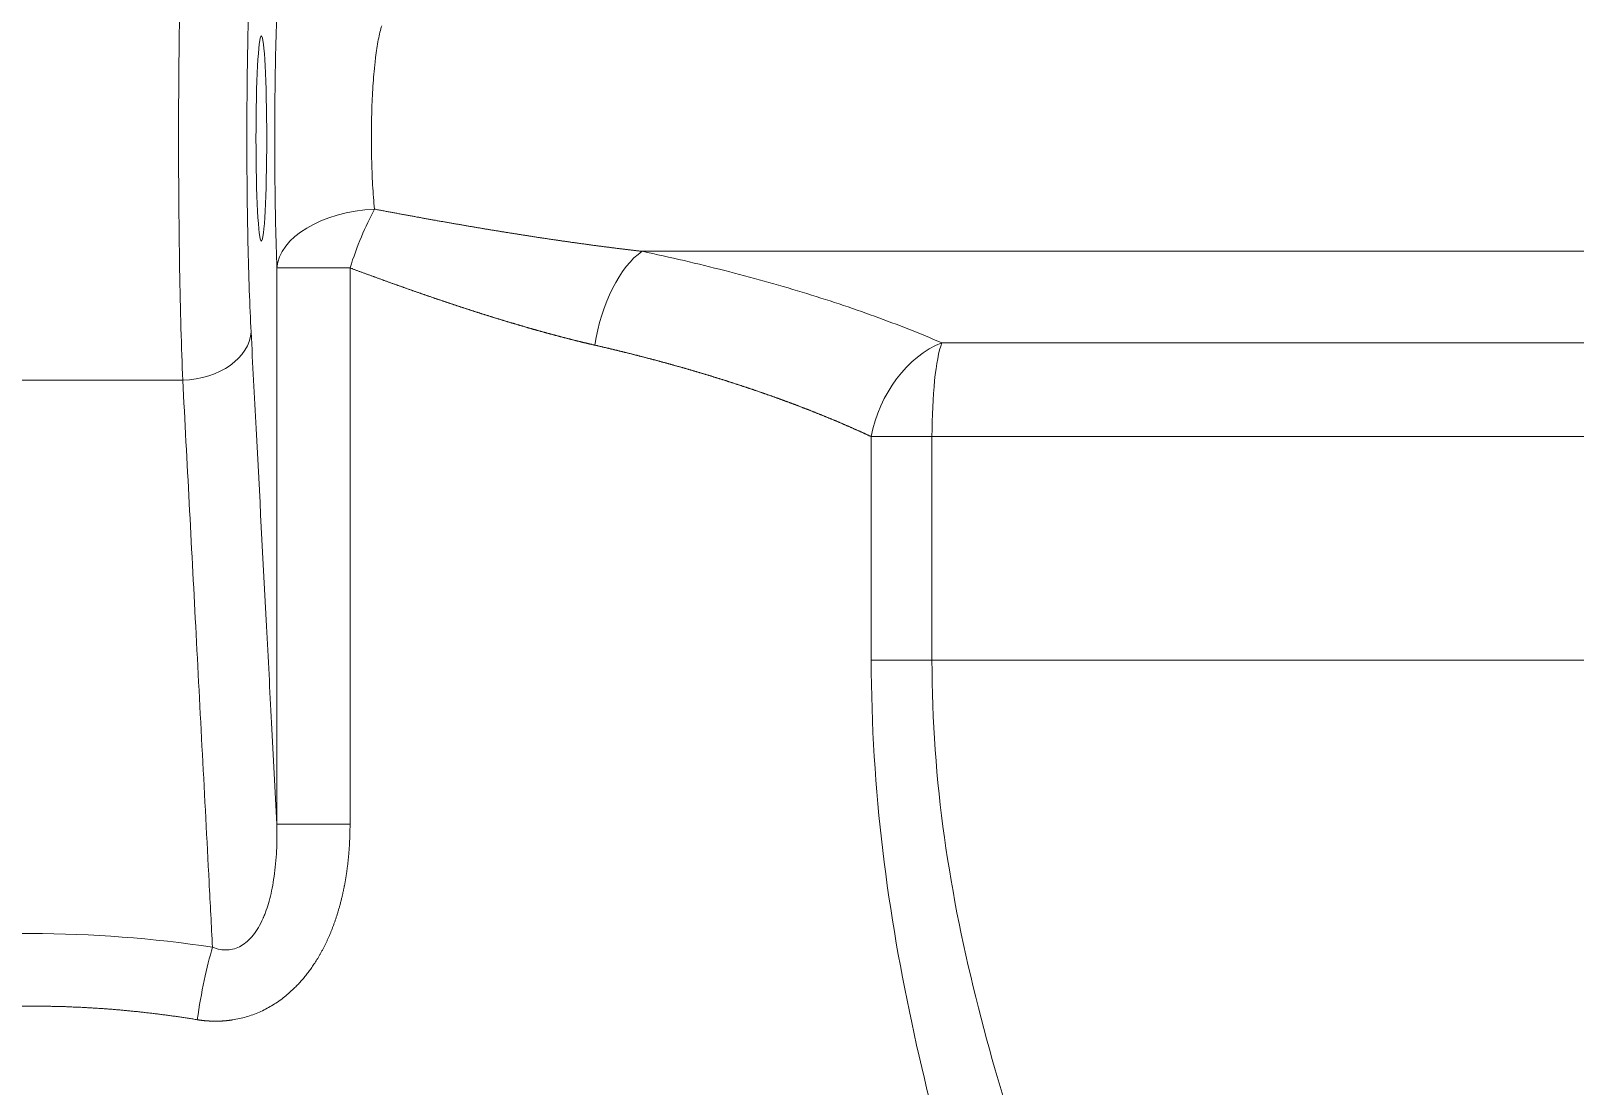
# Model space of a CAD drawing. Header units: millimetres. Extents: x 4664 to 8864, y -38 to 2932.
# Drawn here: x 8059.81 to 8079.47, y 1702.11 to 1715.55 of the extents above; entities that cross this region are included whole.
import ezdxf

# ---------------------------------------------------------------- set-up
doc = ezdxf.new("R2010")
doc.units = ezdxf.units.MM

msp = doc.modelspace()

# ---------------------------------------------------------------- linework, layer by layer
at = {"lineweight": 5}
for p, q in [((8067.591, 1712.744), (8119.686, 1712.744)), ((8063.873, 1712.533), (8062.941, 1712.533)), ((8062.941, 1712.533), (8062.941, 1705.448)), ((8063.873, 1705.448), (8063.873, 1712.533)), ((8132.175, 1711.579), (8071.405, 1711.579)), ((8070.508, 1710.384), (8132.702, 1710.384)), ((8070.508, 1707.535), (8070.508, 1710.384)), ((8071.281, 1710.384), (8071.281, 1707.535)), ((8132.702, 1707.535), (8070.508, 1707.535)), ((8063.873, 1705.448), (8062.941, 1705.448))]:
    msp.add_line(p, q, dxfattribs=at)
at = {"lineweight": 5, "extrusion": (0, 0, -1)}
msp.add_ellipse((8062.744, 1714.181), major_axis=(0, 1.306), ratio=0.052408, dxfattribs=at)
for centre, major_axis, ratio, start_param, end_param in [((8064.246, 1712.533), (-1.305, -0.048), 0.574398, 0.063979, 1.544556), ((8064.246, 1712.533), (0.424, 1.235), 0.271308, 4.619582, 5.266853), ((8067.646, 1711.55), (0.269, 1.278), 0.496345, 4.608103, 5.802025), ((8061.743, 1711.718), (-0.869, -0.046), 0.706622, 3.215624, 4.749405), ((8071.49, 1710.384), (0.512, 1.201), 0.723925, 4.41285, 5.666922), ((8071.49, 1710.384), (0, 1.306), 0.160054, 4.712389, 5.867354), ((8062.122, 1702.957), (0.194, 1.291), 0.147239, 4.690227, 5.486706)]:
    msp.add_ellipse(centre, major_axis=major_axis, ratio=ratio, start_param=start_param, end_param=end_param, dxfattribs=at)
at = {"lineweight": 5}
for points, knots in [([(8061.743, 1711.103), (8061.726, 1711.507), (8061.713, 1711.994), (8061.699, 1712.78), (8061.696, 1713.055), (8061.691, 1713.616), (8061.69, 1713.898), (8061.69, 1714.466), (8061.691, 1714.754), (8061.696, 1715.312), (8061.699, 1715.583), (8061.708, 1716.11), (8061.714, 1716.365), (8061.727, 1716.836), (8061.735, 1717.056), (8061.743, 1717.259)], [0, 0, 0, 0, 0.25, 0.25, 0.375, 0.375, 0.5, 0.5, 0.625, 0.625, 0.75, 0.75, 0.875, 0.875, 1, 1, 1, 1]), ([(8063.004, 1716.812), (8062.984, 1716.64), (8062.966, 1716.386), (8062.944, 1715.904), (8062.938, 1715.73), (8062.927, 1715.359), (8062.923, 1715.159), (8062.914, 1714.55), (8062.913, 1714.115), (8062.918, 1713.491), (8062.921, 1713.283), (8062.93, 1712.893), (8062.935, 1712.708), (8062.941, 1712.533)], [0, 0, 0, 0, 0.25, 0.25, 0.375, 0.375, 0.5, 0.5, 0.75, 0.75, 0.875, 0.875, 1, 1, 1, 1]), ([(8062.613, 1716.643), (8062.604, 1716.481), (8062.597, 1716.305), (8062.584, 1715.928), (8062.578, 1715.724), (8062.569, 1715.303), (8062.565, 1715.086), (8062.561, 1714.64), (8062.559, 1714.409), (8062.559, 1713.728), (8062.564, 1713.27), (8062.582, 1712.432), (8062.596, 1712.043), (8062.613, 1711.718)], [0, 0, 0, 0, 0.125, 0.125, 0.25, 0.25, 0.375, 0.375, 0.5, 0.5, 0.75, 0.75, 1, 1, 1, 1]), ([(8064.184, 1713.281), (8064.179, 1713.33), (8064.175, 1713.38), (8064.167, 1713.483), (8064.163, 1713.536), (8064.157, 1713.645), (8064.155, 1713.7), (8064.15, 1713.812), (8064.149, 1713.869), (8064.146, 1713.983), (8064.145, 1714.04), (8064.144, 1714.155), (8064.144, 1714.213), (8064.145, 1714.327), (8064.146, 1714.384), (8064.148, 1714.469), (8064.148, 1714.497), (8064.15, 1714.538), (8064.15, 1714.559), (8064.151, 1714.583), (8064.152, 1714.595), (8064.152, 1714.601), (8064.152, 1714.604), (8064.152, 1714.606), (8064.152, 1714.606), (8064.152, 1714.607), (8064.152, 1714.607), (8064.154, 1714.661), (8064.157, 1714.714), (8064.163, 1714.82), (8064.166, 1714.872), (8064.174, 1714.974), (8064.178, 1715.024), (8064.185, 1715.096), (8064.188, 1715.12), (8064.192, 1715.155), (8064.194, 1715.172), (8064.196, 1715.192), (8064.197, 1715.202), (8064.198, 1715.207), (8064.198, 1715.209), (8064.198, 1715.211), (8064.198, 1715.211), (8064.198, 1715.212), (8064.198, 1715.212), (8064.198, 1715.212), (8064.198, 1715.212), (8064.198, 1715.212), (8064.203, 1715.252), (8064.209, 1715.291), (8064.22, 1715.366), (8064.226, 1715.402), (8064.239, 1715.471), (8064.246, 1715.504), (8064.261, 1715.564), (8064.269, 1715.592), (8064.277, 1715.617)], [0, 0, 0, 0, 0.0625, 0.0625, 0.125, 0.125, 0.1875, 0.1875, 0.25, 0.25, 0.3125, 0.3125, 0.375, 0.375, 0.4375, 0.4375, 0.46875, 0.46875, 0.484375, 0.492188, 0.496094, 0.498047, 0.499023, 0.499512, 0.499756, 0.499756, 0.5, 0.5, 0.5625, 0.5625, 0.625, 0.625, 0.6875, 0.6875, 0.71875, 0.71875, 0.734375, 0.742188, 0.746094, 0.748047, 0.749023, 0.749512, 0.749756, 0.749878, 0.749939, 0.749969, 0.749969, 0.75, 0.75, 0.8125, 0.8125, 0.875, 0.875, 0.9375, 0.9375, 1, 1, 1, 1]), ([(8067.591, 1712.744), (8067.585, 1712.745), (8067.574, 1712.746), (8067.556, 1712.748), (8067.539, 1712.75), (8067.521, 1712.752), (8067.504, 1712.754), (8067.486, 1712.756), (8067.469, 1712.758), (8067.451, 1712.76), (8067.433, 1712.763), (8067.415, 1712.765), (8067.398, 1712.767), (8067.38, 1712.769), (8067.362, 1712.771), (8067.344, 1712.773), (8067.326, 1712.775), (8067.308, 1712.778), (8067.29, 1712.78), (8067.272, 1712.782), (8067.253, 1712.784), (8067.235, 1712.787), (8067.217, 1712.789), (8067.198, 1712.791), (8067.18, 1712.794), (8067.162, 1712.796), (8067.143, 1712.798), (8067.125, 1712.801), (8067.106, 1712.803), (8067.087, 1712.806), (8067.069, 1712.808), (8067.05, 1712.81), (8067.031, 1712.813), (8067.012, 1712.815), (8066.994, 1712.818), (8066.975, 1712.82), (8066.956, 1712.823), (8066.937, 1712.826), (8066.918, 1712.828), (8066.899, 1712.831), (8066.879, 1712.833), (8066.86, 1712.836), (8066.841, 1712.839), (8066.822, 1712.841), (8066.802, 1712.844), (8066.783, 1712.847), (8066.764, 1712.849), (8066.744, 1712.852), (8066.725, 1712.855), (8066.705, 1712.857), (8066.685, 1712.86), (8066.666, 1712.863), (8066.646, 1712.866), (8066.626, 1712.869), (8066.606, 1712.872), (8066.587, 1712.874), (8066.567, 1712.877), (8066.547, 1712.88), (8066.527, 1712.883), (8066.507, 1712.886), (8066.487, 1712.889), (8066.466, 1712.892), (8066.446, 1712.895), (8066.426, 1712.898), (8066.406, 1712.901), (8066.385, 1712.904), (8066.365, 1712.907), (8066.345, 1712.91), (8066.324, 1712.913), (8066.303, 1712.916), (8066.283, 1712.919), (8066.262, 1712.922), (8066.242, 1712.926), (8066.221, 1712.929), (8066.2, 1712.932), (8066.179, 1712.935), (8066.158, 1712.938), (8066.138, 1712.942), (8066.117, 1712.945), (8066.096, 1712.948), (8066.075, 1712.951), (8066.053, 1712.955), (8066.032, 1712.958), (8066.011, 1712.961), (8065.99, 1712.965), (8065.969, 1712.968), (8065.947, 1712.972), (8065.926, 1712.975), (8065.904, 1712.978), (8065.883, 1712.982), (8065.861, 1712.985), (8065.84, 1712.989), (8065.818, 1712.992), (8065.796, 1712.996), (8065.775, 1712.999), (8065.753, 1713.003), (8065.731, 1713.007), (8065.709, 1713.01), (8065.687, 1713.014), (8065.665, 1713.017), (8065.643, 1713.021), (8065.621, 1713.025), (8065.599, 1713.028), (8065.577, 1713.032), (8065.555, 1713.036), (8065.532, 1713.04), (8065.51, 1713.043), (8065.488, 1713.047), (8065.465, 1713.051), (8065.443, 1713.055), (8065.42, 1713.058), (8065.398, 1713.062), (8065.375, 1713.066), (8065.353, 1713.07), (8065.33, 1713.074), (8065.307, 1713.078), (8065.284, 1713.082), (8065.262, 1713.086), (8065.239, 1713.09), (8065.216, 1713.094), (8065.193, 1713.098), (8065.17, 1713.102), (8065.147, 1713.106), (8065.124, 1713.11), (8065.1, 1713.114), (8065.077, 1713.118), (8065.054, 1713.122), (8065.031, 1713.126), (8065.007, 1713.13), (8064.984, 1713.134), (8064.96, 1713.139), (8064.937, 1713.143), (8064.913, 1713.147), (8064.89, 1713.151), (8064.866, 1713.155), (8064.842, 1713.16), (8064.818, 1713.164), (8064.795, 1713.168), (8064.771, 1713.173), (8064.747, 1713.177), (8064.723, 1713.181), (8064.699, 1713.186), (8064.675, 1713.19), (8064.651, 1713.194), (8064.627, 1713.199), (8064.602, 1713.203), (8064.578, 1713.208), (8064.554, 1713.212), (8064.53, 1713.217), (8064.505, 1713.221), (8064.481, 1713.226), (8064.456, 1713.23), (8064.432, 1713.235), (8064.407, 1713.239), (8064.383, 1713.244), (8064.358, 1713.248), (8064.333, 1713.253), (8064.308, 1713.258), (8064.284, 1713.262), (8064.259, 1713.267), (8064.234, 1713.272), (8064.209, 1713.276), (8064.192, 1713.28), (8064.184, 1713.281)], [0, 0, 0, 0, 0.005187, 0.010387, 0.0156, 0.020825, 0.026064, 0.031314, 0.036578, 0.041854, 0.047143, 0.052445, 0.05776, 0.063087, 0.068427, 0.073779, 0.079145, 0.084523, 0.089914, 0.095318, 0.100734, 0.106163, 0.111605, 0.11706, 0.122527, 0.128007, 0.1335, 0.139006, 0.144525, 0.150056, 0.1556, 0.161157, 0.166726, 0.172308, 0.177903, 0.183511, 0.189132, 0.194765, 0.200411, 0.20607, 0.211742, 0.217427, 0.223124, 0.228834, 0.234557, 0.240293, 0.246041, 0.251802, 0.257576, 0.263363, 0.269163, 0.274975, 0.2808, 0.286638, 0.292489, 0.298353, 0.304229, 0.310119, 0.316021, 0.321936, 0.327863, 0.333804, 0.339757, 0.345723, 0.351702, 0.357694, 0.363699, 0.369716, 0.375746, 0.381789, 0.387845, 0.393914, 0.399995, 0.40609, 0.412197, 0.418317, 0.42445, 0.430596, 0.436754, 0.442926, 0.44911, 0.455307, 0.461517, 0.46774, 0.473975, 0.480224, 0.486485, 0.492759, 0.499046, 0.505346, 0.511659, 0.517984, 0.524323, 0.530674, 0.537038, 0.543415, 0.549805, 0.556207, 0.562623, 0.569051, 0.575493, 0.581947, 0.588414, 0.594894, 0.601386, 0.607892, 0.61441, 0.620942, 0.627486, 0.634043, 0.640613, 0.647196, 0.653791, 0.6604, 0.667021, 0.673656, 0.680303, 0.686963, 0.693636, 0.700321, 0.70702, 0.713732, 0.720456, 0.727193, 0.733944, 0.740707, 0.747483, 0.754271, 0.761073, 0.767888, 0.774715, 0.781556, 0.788409, 0.795275, 0.802154, 0.809046, 0.815951, 0.822868, 0.829799, 0.836742, 0.843699, 0.850668, 0.85765, 0.864645, 0.871653, 0.878674, 0.885708, 0.892754, 0.899814, 0.906886, 0.913971, 0.921069, 0.92818, 0.935304, 0.942441, 0.949591, 0.956754, 0.963929, 0.971117, 0.978319, 0.985533, 0.99276, 1, 1, 1, 1]), ([(8071.405, 1711.579), (8071.132, 1711.697), (8070.847, 1711.809), (8070.255, 1712.024), (8069.948, 1712.126), (8069.311, 1712.32), (8068.982, 1712.412), (8068.302, 1712.586), (8067.952, 1712.668), (8067.591, 1712.744)], [0, 0, 0, 0, 0.25, 0.25, 0.5, 0.5, 0.75, 0.75, 1, 1, 1, 1]), ([(8063.873, 1712.533), (8063.878, 1712.531), (8063.89, 1712.527), (8063.906, 1712.52), (8063.923, 1712.514), (8063.94, 1712.508), (8063.957, 1712.502), (8063.974, 1712.495), (8063.991, 1712.489), (8064.007, 1712.483), (8064.024, 1712.477), (8064.041, 1712.47), (8064.057, 1712.464), (8064.074, 1712.458), (8064.091, 1712.452), (8064.107, 1712.446), (8064.124, 1712.44), (8064.141, 1712.434), (8064.157, 1712.428), (8064.174, 1712.422), (8064.19, 1712.416), (8064.207, 1712.41), (8064.223, 1712.404), (8064.239, 1712.398), (8064.256, 1712.392), (8064.272, 1712.386), (8064.289, 1712.38), (8064.305, 1712.374), (8064.321, 1712.368), (8064.337, 1712.362), (8064.354, 1712.356), (8064.37, 1712.35), (8064.386, 1712.344), (8064.402, 1712.339), (8064.419, 1712.333), (8064.435, 1712.327), (8064.451, 1712.321), (8064.467, 1712.315), (8064.483, 1712.31), (8064.499, 1712.304), (8064.515, 1712.298), (8064.531, 1712.293), (8064.547, 1712.287), (8064.563, 1712.281), (8064.579, 1712.276), (8064.595, 1712.27), (8064.611, 1712.264), (8064.626, 1712.259), (8064.642, 1712.253), (8064.658, 1712.248), (8064.674, 1712.242), (8064.69, 1712.237), (8064.705, 1712.231), (8064.721, 1712.226), (8064.737, 1712.22), (8064.752, 1712.215), (8064.768, 1712.209), (8064.784, 1712.204), (8064.799, 1712.199), (8064.815, 1712.193), (8064.83, 1712.188), (8064.846, 1712.182), (8064.861, 1712.177), (8064.877, 1712.172), (8064.892, 1712.167), (8064.908, 1712.161), (8064.923, 1712.156), (8064.938, 1712.151), (8064.954, 1712.145), (8064.969, 1712.14), (8064.984, 1712.135), (8064.999, 1712.13), (8065.015, 1712.125), (8065.03, 1712.12), (8065.045, 1712.114), (8065.06, 1712.109), (8065.075, 1712.104), (8065.091, 1712.099), (8065.106, 1712.094), (8065.121, 1712.089), (8065.136, 1712.084), (8065.151, 1712.079), (8065.166, 1712.074), (8065.181, 1712.069), (8065.196, 1712.064), (8065.211, 1712.059), (8065.226, 1712.054), (8065.241, 1712.049), (8065.255, 1712.044), (8065.27, 1712.039), (8065.285, 1712.035), (8065.3, 1712.03), (8065.315, 1712.025), (8065.329, 1712.02), (8065.344, 1712.015), (8065.359, 1712.011), (8065.373, 1712.006), (8065.388, 1712.001), (8065.403, 1711.996), (8065.417, 1711.992), (8065.432, 1711.987), (8065.446, 1711.982), (8065.461, 1711.977), (8065.475, 1711.973), (8065.49, 1711.968), (8065.504, 1711.964), (8065.519, 1711.959), (8065.533, 1711.954), (8065.548, 1711.95), (8065.562, 1711.945), (8065.576, 1711.941), (8065.591, 1711.936), (8065.605, 1711.932), (8065.619, 1711.927), (8065.633, 1711.923), (8065.648, 1711.918), (8065.662, 1711.914), (8065.676, 1711.91), (8065.69, 1711.905), (8065.704, 1711.901), (8065.718, 1711.896), (8065.732, 1711.892), (8065.747, 1711.888), (8065.761, 1711.883), (8065.775, 1711.879), (8065.789, 1711.875), (8065.803, 1711.871), (8065.816, 1711.866), (8065.83, 1711.862), (8065.844, 1711.858), (8065.858, 1711.854), (8065.872, 1711.849), (8065.886, 1711.845), (8065.9, 1711.841), (8065.913, 1711.837), (8065.927, 1711.833), (8065.941, 1711.829), (8065.954, 1711.825), (8065.968, 1711.821), (8065.982, 1711.817), (8065.995, 1711.813), (8066.009, 1711.809), (8066.023, 1711.805), (8066.036, 1711.801), (8066.05, 1711.797), (8066.063, 1711.793), (8066.077, 1711.789), (8066.09, 1711.785), (8066.104, 1711.781), (8066.117, 1711.777), (8066.13, 1711.773), (8066.144, 1711.769), (8066.157, 1711.765), (8066.17, 1711.762), (8066.184, 1711.758), (8066.197, 1711.754), (8066.21, 1711.75), (8066.224, 1711.747), (8066.237, 1711.743), (8066.25, 1711.739), (8066.263, 1711.735), (8066.276, 1711.732), (8066.289, 1711.728), (8066.302, 1711.724), (8066.315, 1711.721), (8066.329, 1711.717), (8066.342, 1711.714), (8066.355, 1711.71), (8066.367, 1711.706), (8066.38, 1711.703), (8066.393, 1711.699), (8066.406, 1711.696), (8066.419, 1711.692), (8066.432, 1711.689), (8066.445, 1711.685), (8066.458, 1711.682), (8066.47, 1711.679), (8066.483, 1711.675), (8066.496, 1711.672), (8066.509, 1711.668), (8066.521, 1711.665), (8066.534, 1711.662), (8066.547, 1711.658), (8066.559, 1711.655), (8066.572, 1711.652), (8066.585, 1711.648), (8066.597, 1711.645), (8066.61, 1711.642), (8066.622, 1711.639), (8066.635, 1711.635), (8066.647, 1711.632), (8066.66, 1711.629), (8066.672, 1711.626), (8066.684, 1711.623), (8066.697, 1711.62), (8066.709, 1711.617), (8066.721, 1711.613), (8066.734, 1711.61), (8066.746, 1711.607), (8066.758, 1711.604), (8066.77, 1711.601), (8066.783, 1711.598), (8066.795, 1711.595), (8066.807, 1711.592), (8066.819, 1711.589), (8066.831, 1711.586), (8066.843, 1711.583), (8066.855, 1711.58), (8066.868, 1711.578), (8066.88, 1711.575), (8066.892, 1711.572), (8066.904, 1711.569), (8066.916, 1711.566), (8066.927, 1711.563), (8066.939, 1711.561), (8066.951, 1711.558), (8066.963, 1711.555), (8066.975, 1711.552), (8066.983, 1711.55), (8066.987, 1711.55)], [0, 0, 0, 0, 0.005293, 0.01058, 0.015861, 0.021134, 0.026402, 0.031663, 0.036918, 0.042166, 0.047407, 0.052642, 0.057871, 0.063093, 0.068309, 0.073519, 0.078722, 0.083918, 0.089108, 0.094292, 0.099469, 0.10464, 0.109804, 0.114962, 0.120113, 0.125258, 0.130397, 0.135529, 0.140655, 0.145774, 0.150887, 0.155993, 0.161093, 0.166187, 0.171274, 0.176354, 0.181429, 0.186497, 0.191558, 0.196613, 0.201662, 0.206704, 0.21174, 0.216769, 0.221792, 0.226809, 0.231819, 0.236823, 0.241821, 0.246812, 0.251796, 0.256775, 0.261746, 0.266712, 0.271671, 0.276624, 0.28157, 0.28651, 0.291443, 0.296371, 0.301291, 0.306206, 0.311114, 0.316015, 0.320911, 0.3258, 0.330682, 0.335558, 0.340428, 0.345292, 0.350149, 0.355, 0.359844, 0.364682, 0.369514, 0.374339, 0.379158, 0.383971, 0.388777, 0.393577, 0.39837, 0.403158, 0.407938, 0.412713, 0.417481, 0.422243, 0.426999, 0.431748, 0.436491, 0.441227, 0.445958, 0.450682, 0.455399, 0.460111, 0.464816, 0.469514, 0.474207, 0.478893, 0.483572, 0.488246, 0.492913, 0.497574, 0.502228, 0.506877, 0.511518, 0.516154, 0.520783, 0.525406, 0.530023, 0.534634, 0.539238, 0.543836, 0.548427, 0.553013, 0.557592, 0.562165, 0.566731, 0.571291, 0.575845, 0.580393, 0.584935, 0.58947, 0.593999, 0.598521, 0.603038, 0.607548, 0.612052, 0.61655, 0.621041, 0.625526, 0.630005, 0.634478, 0.638944, 0.643404, 0.647858, 0.652306, 0.656748, 0.661183, 0.665612, 0.670035, 0.674452, 0.678862, 0.683266, 0.687664, 0.692056, 0.696442, 0.700821, 0.705194, 0.709561, 0.713922, 0.718277, 0.722625, 0.726967, 0.731303, 0.735633, 0.739957, 0.744274, 0.748586, 0.752891, 0.75719, 0.761482, 0.765769, 0.770049, 0.774324, 0.778592, 0.782854, 0.78711, 0.791359, 0.795603, 0.79984, 0.804071, 0.808297, 0.812515, 0.816728, 0.820935, 0.825136, 0.82933, 0.833518, 0.8377, 0.841876, 0.846046, 0.85021, 0.854368, 0.858519, 0.862665, 0.866804, 0.870938, 0.875065, 0.879186, 0.883301, 0.88741, 0.891513, 0.895609, 0.8997, 0.903785, 0.907863, 0.911936, 0.916002, 0.920062, 0.924117, 0.928165, 0.932207, 0.936243, 0.940273, 0.944297, 0.948315, 0.952327, 0.956333, 0.960333, 0.964327, 0.968314, 0.972296, 0.976272, 0.980242, 0.984205, 0.988163, 0.992115, 0.99606, 1, 1, 1, 1]), ([(8062.613, 1711.718), (8062.634, 1711.308), (8062.656, 1710.898), (8062.721, 1709.649), (8062.765, 1708.809), (8062.831, 1707.56), (8062.852, 1707.15), (8062.896, 1706.309), (8062.919, 1705.878), (8062.941, 1705.448)], [0, 0, 0, 0, 0.196221, 0.196221, 0.597749, 0.597749, 0.793971, 0.793971, 1, 1, 1, 1]), ([(8066.987, 1711.55), (8066.992, 1711.548), (8067.002, 1711.546), (8067.017, 1711.543), (8067.032, 1711.539), (8067.048, 1711.535), (8067.063, 1711.532), (8067.078, 1711.528), (8067.093, 1711.525), (8067.108, 1711.521), (8067.124, 1711.518), (8067.139, 1711.514), (8067.154, 1711.51), (8067.169, 1711.507), (8067.184, 1711.503), (8067.199, 1711.5), (8067.214, 1711.496), (8067.229, 1711.492), (8067.244, 1711.489), (8067.26, 1711.485), (8067.275, 1711.481), (8067.29, 1711.478), (8067.305, 1711.474), (8067.32, 1711.47), (8067.335, 1711.467), (8067.35, 1711.463), (8067.365, 1711.459), (8067.38, 1711.456), (8067.395, 1711.452), (8067.41, 1711.448), (8067.425, 1711.444), (8067.44, 1711.441), (8067.455, 1711.437), (8067.47, 1711.433), (8067.485, 1711.429), (8067.5, 1711.425), (8067.515, 1711.422), (8067.529, 1711.418), (8067.544, 1711.414), (8067.559, 1711.41), (8067.574, 1711.406), (8067.589, 1711.403), (8067.604, 1711.399), (8067.619, 1711.395), (8067.634, 1711.391), (8067.648, 1711.387), (8067.663, 1711.383), (8067.678, 1711.379), (8067.693, 1711.375), (8067.708, 1711.371), (8067.723, 1711.368), (8067.737, 1711.364), (8067.752, 1711.36), (8067.767, 1711.356), (8067.782, 1711.352), (8067.796, 1711.348), (8067.811, 1711.344), (8067.826, 1711.34), (8067.841, 1711.336), (8067.855, 1711.332), (8067.87, 1711.328), (8067.885, 1711.324), (8067.899, 1711.32), (8067.914, 1711.316), (8067.929, 1711.312), (8067.943, 1711.308), (8067.958, 1711.304), (8067.973, 1711.3), (8067.987, 1711.296), (8068.002, 1711.291), (8068.016, 1711.287), (8068.031, 1711.283), (8068.046, 1711.279), (8068.06, 1711.275), (8068.075, 1711.271), (8068.089, 1711.267), (8068.104, 1711.263), (8068.118, 1711.259), (8068.133, 1711.254), (8068.147, 1711.25), (8068.162, 1711.246), (8068.176, 1711.242), (8068.191, 1711.238), (8068.205, 1711.233), (8068.22, 1711.229), (8068.234, 1711.225), (8068.248, 1711.221), (8068.263, 1711.217), (8068.277, 1711.212), (8068.292, 1711.208), (8068.306, 1711.204), (8068.32, 1711.2), (8068.335, 1711.195), (8068.349, 1711.191), (8068.363, 1711.187), (8068.378, 1711.182), (8068.392, 1711.178), (8068.406, 1711.174), (8068.421, 1711.169), (8068.435, 1711.165), (8068.449, 1711.161), (8068.464, 1711.156), (8068.478, 1711.152), (8068.492, 1711.148), (8068.506, 1711.143), (8068.52, 1711.139), (8068.535, 1711.134), (8068.549, 1711.13), (8068.563, 1711.126), (8068.577, 1711.121), (8068.591, 1711.117), (8068.606, 1711.112), (8068.62, 1711.108), (8068.634, 1711.103), (8068.648, 1711.099), (8068.662, 1711.095), (8068.676, 1711.09), (8068.69, 1711.086), (8068.704, 1711.081), (8068.718, 1711.077), (8068.732, 1711.072), (8068.746, 1711.068), (8068.76, 1711.063), (8068.774, 1711.058), (8068.788, 1711.054), (8068.802, 1711.049), (8068.816, 1711.045), (8068.83, 1711.04), (8068.844, 1711.036), (8068.858, 1711.031), (8068.872, 1711.026), (8068.886, 1711.022), (8068.9, 1711.017), (8068.914, 1711.013), (8068.928, 1711.008), (8068.942, 1711.003), (8068.955, 1710.999), (8068.969, 1710.994), (8068.983, 1710.989), (8068.997, 1710.985), (8069.011, 1710.98), (8069.025, 1710.975), (8069.038, 1710.971), (8069.052, 1710.966), (8069.066, 1710.961), (8069.08, 1710.956), (8069.093, 1710.952), (8069.107, 1710.947), (8069.121, 1710.942), (8069.134, 1710.937), (8069.148, 1710.933), (8069.162, 1710.928), (8069.175, 1710.923), (8069.189, 1710.918), (8069.203, 1710.913), (8069.216, 1710.909), (8069.23, 1710.904), (8069.243, 1710.899), (8069.257, 1710.894), (8069.271, 1710.889), (8069.284, 1710.884), (8069.298, 1710.88), (8069.311, 1710.875), (8069.325, 1710.87), (8069.338, 1710.865), (8069.352, 1710.86), (8069.365, 1710.855), (8069.379, 1710.85), (8069.392, 1710.845), (8069.405, 1710.84), (8069.419, 1710.835), (8069.432, 1710.831), (8069.446, 1710.826), (8069.459, 1710.821), (8069.472, 1710.816), (8069.486, 1710.811), (8069.499, 1710.806), (8069.512, 1710.801), (8069.526, 1710.796), (8069.539, 1710.791), (8069.552, 1710.786), (8069.566, 1710.781), (8069.579, 1710.776), (8069.592, 1710.77), (8069.605, 1710.765), (8069.619, 1710.76), (8069.632, 1710.755), (8069.645, 1710.75), (8069.658, 1710.745), (8069.671, 1710.74), (8069.684, 1710.735), (8069.698, 1710.73), (8069.711, 1710.725), (8069.724, 1710.719), (8069.737, 1710.714), (8069.75, 1710.709), (8069.763, 1710.704), (8069.776, 1710.699), (8069.789, 1710.694), (8069.802, 1710.688), (8069.815, 1710.683), (8069.828, 1710.678), (8069.841, 1710.673), (8069.854, 1710.668), (8069.867, 1710.662), (8069.88, 1710.657), (8069.893, 1710.652), (8069.906, 1710.647), (8069.919, 1710.641), (8069.932, 1710.636), (8069.944, 1710.631), (8069.957, 1710.626), (8069.97, 1710.62), (8069.983, 1710.615), (8069.996, 1710.61), (8070.008, 1710.604), (8070.021, 1710.599), (8070.034, 1710.594), (8070.047, 1710.588), (8070.06, 1710.583), (8070.072, 1710.578), (8070.085, 1710.572), (8070.098, 1710.567), (8070.11, 1710.561), (8070.123, 1710.556), (8070.136, 1710.551), (8070.148, 1710.545), (8070.161, 1710.54), (8070.173, 1710.534), (8070.186, 1710.529), (8070.199, 1710.523), (8070.211, 1710.518), (8070.224, 1710.512), (8070.236, 1710.507), (8070.249, 1710.502), (8070.261, 1710.496), (8070.274, 1710.491), (8070.286, 1710.485), (8070.299, 1710.479), (8070.311, 1710.474), (8070.323, 1710.468), (8070.336, 1710.463), (8070.348, 1710.457), (8070.361, 1710.452), (8070.373, 1710.446), (8070.385, 1710.441), (8070.398, 1710.435), (8070.41, 1710.429), (8070.422, 1710.424), (8070.434, 1710.418), (8070.447, 1710.413), (8070.459, 1710.407), (8070.471, 1710.401), (8070.483, 1710.396), (8070.496, 1710.39), (8070.504, 1710.386), (8070.508, 1710.384)], [0, 0, 0, 0, 0.0038, 0.007601, 0.011403, 0.015206, 0.01901, 0.022815, 0.026621, 0.030428, 0.034236, 0.038046, 0.041856, 0.045667, 0.049479, 0.053293, 0.057107, 0.060922, 0.064739, 0.068556, 0.072375, 0.076194, 0.080015, 0.083837, 0.087659, 0.091483, 0.095308, 0.099134, 0.102961, 0.106789, 0.110618, 0.114448, 0.118279, 0.122111, 0.125944, 0.129778, 0.133613, 0.13745, 0.141287, 0.145125, 0.148965, 0.152805, 0.156647, 0.16049, 0.164333, 0.168178, 0.172024, 0.175871, 0.179719, 0.183568, 0.187418, 0.191269, 0.195121, 0.198974, 0.202828, 0.206684, 0.21054, 0.214398, 0.218256, 0.222116, 0.225976, 0.229838, 0.233701, 0.237565, 0.24143, 0.245296, 0.249163, 0.253031, 0.2569, 0.260771, 0.264642, 0.268514, 0.272388, 0.276263, 0.280138, 0.284015, 0.287893, 0.291772, 0.295652, 0.299533, 0.303415, 0.307298, 0.311183, 0.315068, 0.318954, 0.322842, 0.326731, 0.33062, 0.334511, 0.338403, 0.342296, 0.34619, 0.350085, 0.353982, 0.357879, 0.361777, 0.365677, 0.369577, 0.373479, 0.377382, 0.381286, 0.385191, 0.389097, 0.393004, 0.396912, 0.400822, 0.404732, 0.408644, 0.412556, 0.41647, 0.420385, 0.424301, 0.428218, 0.432136, 0.436055, 0.439976, 0.443897, 0.44782, 0.451744, 0.455668, 0.459594, 0.463521, 0.467449, 0.471379, 0.475309, 0.47924, 0.483173, 0.487106, 0.491041, 0.494977, 0.498914, 0.502852, 0.506791, 0.510732, 0.514673, 0.518616, 0.522559, 0.526504, 0.53045, 0.534397, 0.538345, 0.542294, 0.546245, 0.550196, 0.554149, 0.558103, 0.562058, 0.566014, 0.569971, 0.573929, 0.577888, 0.581849, 0.58581, 0.589773, 0.593737, 0.597702, 0.601668, 0.605635, 0.609604, 0.613573, 0.617544, 0.621516, 0.625489, 0.629463, 0.633438, 0.637414, 0.641391, 0.64537, 0.64935, 0.653331, 0.657313, 0.661296, 0.66528, 0.669265, 0.673252, 0.67724, 0.681228, 0.685218, 0.689209, 0.693202, 0.697195, 0.70119, 0.705185, 0.709182, 0.71318, 0.717179, 0.721179, 0.725181, 0.729183, 0.733187, 0.737192, 0.741198, 0.745205, 0.749213, 0.753223, 0.757233, 0.761245, 0.765258, 0.769272, 0.773287, 0.777304, 0.781321, 0.78534, 0.78936, 0.793381, 0.797403, 0.801426, 0.805451, 0.809476, 0.813503, 0.817531, 0.82156, 0.82559, 0.829622, 0.833655, 0.837688, 0.841723, 0.845759, 0.849797, 0.853835, 0.857875, 0.861915, 0.865957, 0.87, 0.874045, 0.87809, 0.882137, 0.886185, 0.890233, 0.894284, 0.898335, 0.902387, 0.906441, 0.910496, 0.914552, 0.918609, 0.922667, 0.926727, 0.930788, 0.934849, 0.938912, 0.942977, 0.947042, 0.951109, 0.955176, 0.959245, 0.963316, 0.967387, 0.971459, 0.975533, 0.979608, 0.983684, 0.987761, 0.99184, 0.995919, 1, 1, 1, 1]), ([(8062.122, 1703.881), (8062.107, 1704.157), (8062.093, 1704.433), (8062.022, 1705.796), (8061.965, 1706.883), (8061.853, 1709.014), (8061.798, 1710.058), (8061.743, 1711.103)], [0, 0, 0, 0, 0.114698, 0.114698, 0.566236, 0.566236, 1, 1, 1, 1]), ([(8074.016, 1691.869), (8073.983, 1692.303), (8073.908, 1692.778), (8073.694, 1693.781), (8073.557, 1694.309), (8073.238, 1695.419), (8073.056, 1696.001), (8072.663, 1697.223), (8072.452, 1697.865), (8072.03, 1699.184), (8071.818, 1699.864), (8071.413, 1701.278), (8071.221, 1702.012), (8070.887, 1703.541), (8070.749, 1704.319), (8070.56, 1705.903), (8070.508, 1706.71), (8070.508, 1707.535)], [0, 0, 0, 0, 0.125, 0.125, 0.25, 0.25, 0.375, 0.375, 0.5, 0.5, 0.625, 0.625, 0.75, 0.75, 0.875, 0.875, 1, 1, 1, 1]), ([(8071.281, 1707.535), (8071.281, 1706.768), (8071.337, 1706.017), (8071.542, 1704.543), (8071.691, 1703.82), (8072.053, 1702.398), (8072.261, 1701.715), (8072.701, 1700.4), (8072.932, 1699.766), (8073.393, 1698.539), (8073.624, 1697.942), (8074.056, 1696.805), (8074.257, 1696.264), (8074.613, 1695.232), (8074.768, 1694.741), (8075.013, 1693.808), (8075.103, 1693.366), (8075.148, 1692.962)], [0, 0, 0, 0, 0.125, 0.125, 0.25, 0.25, 0.375, 0.375, 0.5, 0.5, 0.625, 0.625, 0.75, 0.75, 0.875, 0.875, 1, 1, 1, 1]), ([(8061.928, 1702.957), (8061.929, 1702.957), (8061.933, 1702.957), (8061.938, 1702.956), (8061.943, 1702.955), (8061.949, 1702.954), (8061.954, 1702.953), (8061.959, 1702.953), (8061.965, 1702.952), (8061.97, 1702.951), (8061.975, 1702.95), (8061.98, 1702.95), (8061.986, 1702.949), (8061.991, 1702.948), (8061.996, 1702.948), (8062.002, 1702.947), (8062.007, 1702.947), (8062.012, 1702.946), (8062.017, 1702.945), (8062.023, 1702.945), (8062.028, 1702.944), (8062.033, 1702.944), (8062.039, 1702.944), (8062.044, 1702.943), (8062.049, 1702.943), (8062.054, 1702.942), (8062.06, 1702.942), (8062.065, 1702.941), (8062.07, 1702.941), (8062.076, 1702.941), (8062.081, 1702.941), (8062.086, 1702.94), (8062.091, 1702.94), (8062.097, 1702.94), (8062.102, 1702.939), (8062.107, 1702.939), (8062.113, 1702.939), (8062.118, 1702.939), (8062.123, 1702.939), (8062.128, 1702.939), (8062.134, 1702.939), (8062.139, 1702.938), (8062.144, 1702.938), (8062.15, 1702.938), (8062.155, 1702.938), (8062.16, 1702.938), (8062.165, 1702.938), (8062.171, 1702.938), (8062.176, 1702.938), (8062.181, 1702.938), (8062.187, 1702.939), (8062.192, 1702.939), (8062.197, 1702.939), (8062.202, 1702.939), (8062.208, 1702.939), (8062.213, 1702.939), (8062.218, 1702.939), (8062.223, 1702.94), (8062.229, 1702.94), (8062.234, 1702.94), (8062.239, 1702.94), (8062.245, 1702.941), (8062.25, 1702.941), (8062.255, 1702.941), (8062.26, 1702.942), (8062.266, 1702.942), (8062.271, 1702.943), (8062.276, 1702.943), (8062.281, 1702.943), (8062.287, 1702.944), (8062.292, 1702.944), (8062.297, 1702.945), (8062.302, 1702.945), (8062.308, 1702.946), (8062.313, 1702.947), (8062.318, 1702.947), (8062.324, 1702.948), (8062.329, 1702.948), (8062.334, 1702.949), (8062.339, 1702.95), (8062.345, 1702.95), (8062.35, 1702.951), (8062.355, 1702.952), (8062.36, 1702.953), (8062.366, 1702.953), (8062.371, 1702.954), (8062.404, 1702.959), (8062.465, 1702.97), (8062.551, 1702.992), (8062.636, 1703.02), (8062.719, 1703.053), (8062.798, 1703.091), (8062.875, 1703.134), (8062.949, 1703.181), (8063.022, 1703.234), (8063.092, 1703.292), (8063.152, 1703.348), (8063.204, 1703.4), (8063.247, 1703.447), (8063.289, 1703.495), (8063.329, 1703.545), (8063.368, 1703.597), (8063.405, 1703.651), (8063.436, 1703.698), (8063.461, 1703.738), (8063.479, 1703.77), (8063.498, 1703.802), (8063.516, 1703.835), (8063.533, 1703.868), (8063.551, 1703.902), (8063.567, 1703.936), (8063.584, 1703.97), (8063.599, 1704.005), (8063.615, 1704.041), (8063.63, 1704.077), (8063.644, 1704.113), (8063.658, 1704.15), (8063.672, 1704.187), (8063.685, 1704.225), (8063.698, 1704.263), (8063.71, 1704.302), (8063.722, 1704.341), (8063.734, 1704.381), (8063.745, 1704.421), (8063.756, 1704.461), (8063.766, 1704.502), (8063.774, 1704.535), (8063.779, 1704.56), (8063.783, 1704.576), (8063.786, 1704.592), (8063.79, 1704.608), (8063.793, 1704.624), (8063.796, 1704.64), (8063.799, 1704.656), (8063.803, 1704.673), (8063.806, 1704.689), (8063.809, 1704.705), (8063.812, 1704.722), (8063.815, 1704.738), (8063.817, 1704.755), (8063.82, 1704.771), (8063.823, 1704.788), (8063.825, 1704.804), (8063.828, 1704.821), (8063.83, 1704.838), (8063.833, 1704.854), (8063.835, 1704.871), (8063.837, 1704.888), (8063.839, 1704.905), (8063.842, 1704.922), (8063.844, 1704.939), (8063.846, 1704.956), (8063.847, 1704.973), (8063.849, 1704.99), (8063.851, 1705.007), (8063.853, 1705.024), (8063.854, 1705.041), (8063.856, 1705.058), (8063.857, 1705.076), (8063.859, 1705.093), (8063.86, 1705.11), (8063.861, 1705.128), (8063.863, 1705.145), (8063.864, 1705.163), (8063.865, 1705.18), (8063.866, 1705.198), (8063.867, 1705.215), (8063.868, 1705.233), (8063.868, 1705.251), (8063.869, 1705.268), (8063.87, 1705.286), (8063.87, 1705.304), (8063.871, 1705.322), (8063.871, 1705.34), (8063.872, 1705.358), (8063.872, 1705.376), (8063.872, 1705.394), (8063.873, 1705.412), (8063.873, 1705.43), (8063.873, 1705.442), (8063.873, 1705.448)], [0, 0, 0, 0, 0.001488, 0.002975, 0.004461, 0.005946, 0.00743, 0.008914, 0.010397, 0.011879, 0.01336, 0.014841, 0.01632, 0.0178, 0.019278, 0.020756, 0.022233, 0.02371, 0.025186, 0.026662, 0.028137, 0.029611, 0.031085, 0.032559, 0.034032, 0.035505, 0.036977, 0.038449, 0.03992, 0.041391, 0.042862, 0.044332, 0.045802, 0.047272, 0.048742, 0.050211, 0.05168, 0.053149, 0.054618, 0.056086, 0.057555, 0.059023, 0.060491, 0.061959, 0.063427, 0.064895, 0.066363, 0.067831, 0.069299, 0.070767, 0.072235, 0.073703, 0.075172, 0.07664, 0.078108, 0.079577, 0.081046, 0.082515, 0.083984, 0.085454, 0.086924, 0.088394, 0.089864, 0.091335, 0.092806, 0.094277, 0.095749, 0.097221, 0.098693, 0.100166, 0.10164, 0.103114, 0.104588, 0.106063, 0.107539, 0.109015, 0.110491, 0.111968, 0.113446, 0.114925, 0.116404, 0.117884, 0.119364, 0.120845, 0.122327, 0.12381, 0.125293, 0.150438, 0.175352, 0.200136, 0.224892, 0.249724, 0.274044, 0.298615, 0.323524, 0.348854, 0.374685, 0.392282, 0.409952, 0.427718, 0.445599, 0.463618, 0.481795, 0.500149, 0.51035, 0.520592, 0.530878, 0.541211, 0.551594, 0.562029, 0.57252, 0.583068, 0.593676, 0.604347, 0.615083, 0.625887, 0.636761, 0.647707, 0.658729, 0.669827, 0.681004, 0.692262, 0.703604, 0.715032, 0.726547, 0.738151, 0.749847, 0.754354, 0.758867, 0.763387, 0.767914, 0.772448, 0.776988, 0.781536, 0.786091, 0.790652, 0.795222, 0.799798, 0.804382, 0.808974, 0.813574, 0.818181, 0.822797, 0.82742, 0.832051, 0.836691, 0.841339, 0.845996, 0.850661, 0.855334, 0.860017, 0.864708, 0.869408, 0.874117, 0.878835, 0.883562, 0.888299, 0.893044, 0.8978, 0.902565, 0.907339, 0.912123, 0.916917, 0.921721, 0.926535, 0.931359, 0.936193, 0.941038, 0.945893, 0.950758, 0.955633, 0.96052, 0.965416, 0.970324, 0.975242, 0.980172, 0.985112, 0.990064, 0.995026, 1, 1, 1, 1]), ([(8062.941, 1705.448), (8062.943, 1705.381), (8062.943, 1705.316), (8062.941, 1705.19), (8062.939, 1705.129), (8062.932, 1705.012), (8062.927, 1704.955), (8062.915, 1704.846), (8062.908, 1704.793), (8062.893, 1704.693), (8062.884, 1704.645), (8062.865, 1704.554), (8062.854, 1704.51), (8062.831, 1704.428), (8062.819, 1704.389), (8062.8, 1704.334), (8062.79, 1704.307), (8062.778, 1704.278), (8062.772, 1704.263), (8062.769, 1704.256), (8062.768, 1704.253), (8062.767, 1704.251), (8062.766, 1704.25), (8062.766, 1704.249), (8062.766, 1704.249), (8062.766, 1704.249), (8062.766, 1704.249), (8062.766, 1704.249), (8062.766, 1704.249), (8062.766, 1704.249), (8062.747, 1704.207), (8062.728, 1704.167), (8062.685, 1704.096), (8062.663, 1704.063), (8062.616, 1704.004), (8062.591, 1703.978), (8062.539, 1703.933), (8062.513, 1703.914), (8062.457, 1703.882), (8062.429, 1703.87), (8062.371, 1703.853), (8062.341, 1703.848), (8062.28, 1703.845), (8062.249, 1703.847), (8062.186, 1703.858), (8062.154, 1703.868), (8062.122, 1703.881)], [0, 0, 0, 0, 0.0625, 0.0625, 0.125, 0.125, 0.1875, 0.1875, 0.25, 0.25, 0.3125, 0.3125, 0.375, 0.375, 0.4375, 0.4375, 0.46875, 0.484375, 0.492188, 0.496094, 0.498047, 0.499023, 0.499512, 0.499756, 0.499878, 0.499939, 0.499969, 0.499985, 0.499985, 0.5, 0.5, 0.5625, 0.5625, 0.625, 0.625, 0.6875, 0.6875, 0.75, 0.75, 0.8125, 0.8125, 0.875, 0.875, 0.9375, 0.9375, 1, 1, 1, 1]), ([(8062.122, 1703.881), (8061.36, 1703.996), (8060.59, 1704.054), (8059.036, 1704.054), (8058.26, 1703.996), (8057.498, 1703.881)], [0, 0, 0, 0, 0.5, 0.5, 1, 1, 1, 1]), ([(8057.692, 1702.957), (8057.697, 1702.958), (8057.707, 1702.96), (8057.721, 1702.962), (8057.735, 1702.964), (8057.75, 1702.967), (8057.764, 1702.969), (8057.779, 1702.971), (8057.793, 1702.974), (8057.808, 1702.976), (8057.822, 1702.978), (8057.836, 1702.98), (8057.851, 1702.983), (8057.865, 1702.985), (8057.88, 1702.987), (8057.894, 1702.989), (8057.909, 1702.991), (8057.923, 1702.993), (8057.938, 1702.995), (8057.952, 1702.997), (8057.966, 1703), (8057.981, 1703.002), (8057.995, 1703.004), (8058.01, 1703.006), (8058.024, 1703.008), (8058.039, 1703.01), (8058.053, 1703.012), (8058.068, 1703.014), (8058.082, 1703.016), (8058.097, 1703.017), (8058.111, 1703.019), (8058.126, 1703.021), (8058.14, 1703.023), (8058.155, 1703.025), (8058.169, 1703.027), (8058.183, 1703.029), (8058.198, 1703.03), (8058.212, 1703.032), (8058.227, 1703.034), (8058.241, 1703.036), (8058.256, 1703.038), (8058.27, 1703.039), (8058.285, 1703.041), (8058.299, 1703.043), (8058.314, 1703.044), (8058.328, 1703.046), (8058.343, 1703.048), (8058.357, 1703.049), (8058.372, 1703.051), (8058.386, 1703.053), (8058.401, 1703.054), (8058.415, 1703.056), (8058.43, 1703.057), (8058.444, 1703.059), (8058.459, 1703.06), (8058.473, 1703.062), (8058.488, 1703.063), (8058.502, 1703.065), (8058.517, 1703.066), (8058.531, 1703.068), (8058.546, 1703.069), (8058.56, 1703.07), (8058.575, 1703.072), (8058.589, 1703.073), (8058.604, 1703.075), (8058.618, 1703.076), (8058.633, 1703.077), (8058.647, 1703.079), (8058.662, 1703.08), (8058.676, 1703.081), (8058.691, 1703.082), (8058.705, 1703.084), (8058.72, 1703.085), (8058.734, 1703.086), (8058.749, 1703.087), (8058.764, 1703.088), (8058.778, 1703.09), (8058.793, 1703.091), (8058.807, 1703.092), (8058.822, 1703.093), (8058.836, 1703.094), (8058.851, 1703.095), (8058.865, 1703.096), (8058.88, 1703.097), (8058.894, 1703.098), (8058.909, 1703.099), (8058.923, 1703.1), (8058.938, 1703.101), (8058.952, 1703.102), (8058.967, 1703.103), (8058.981, 1703.104), (8058.996, 1703.105), (8059.01, 1703.106), (8059.025, 1703.107), (8059.039, 1703.108), (8059.054, 1703.109), (8059.069, 1703.109), (8059.083, 1703.11), (8059.098, 1703.111), (8059.112, 1703.112), (8059.127, 1703.113), (8059.141, 1703.113), (8059.156, 1703.114), (8059.17, 1703.115), (8059.185, 1703.115), (8059.199, 1703.116), (8059.214, 1703.117), (8059.228, 1703.118), (8059.243, 1703.118), (8059.257, 1703.119), (8059.272, 1703.119), (8059.287, 1703.12), (8059.301, 1703.121), (8059.316, 1703.121), (8059.33, 1703.122), (8059.345, 1703.122), (8059.359, 1703.123), (8059.374, 1703.123), (8059.388, 1703.124), (8059.403, 1703.124), (8059.417, 1703.125), (8059.432, 1703.125), (8059.446, 1703.125), (8059.461, 1703.126), (8059.476, 1703.126), (8059.49, 1703.127), (8059.505, 1703.127), (8059.519, 1703.127), (8059.534, 1703.128), (8059.548, 1703.128), (8059.563, 1703.128), (8059.577, 1703.128), (8059.592, 1703.129), (8059.606, 1703.129), (8059.621, 1703.129), (8059.635, 1703.129), (8059.65, 1703.13), (8059.664, 1703.13), (8059.679, 1703.13), (8059.694, 1703.13), (8059.708, 1703.13), (8059.723, 1703.13), (8059.737, 1703.13), (8059.752, 1703.13), (8059.766, 1703.13), (8059.781, 1703.13), (8059.795, 1703.13), (8059.814, 1703.13), (8059.838, 1703.13), (8059.866, 1703.13), (8059.895, 1703.13), (8059.923, 1703.13), (8059.951, 1703.13), (8059.98, 1703.129), (8060.008, 1703.129), (8060.036, 1703.129), (8060.064, 1703.128), (8060.093, 1703.127), (8060.121, 1703.127), (8060.149, 1703.126), (8060.178, 1703.125), (8060.206, 1703.124), (8060.234, 1703.124), (8060.263, 1703.123), (8060.291, 1703.122), (8060.319, 1703.121), (8060.347, 1703.119), (8060.376, 1703.118), (8060.404, 1703.117), (8060.432, 1703.116), (8060.461, 1703.114), (8060.489, 1703.113), (8060.517, 1703.111), (8060.545, 1703.11), (8060.574, 1703.108), (8060.602, 1703.106), (8060.63, 1703.105), (8060.659, 1703.103), (8060.687, 1703.101), (8060.715, 1703.099), (8060.743, 1703.097), (8060.772, 1703.095), (8060.8, 1703.093), (8060.828, 1703.091), (8060.857, 1703.088), (8060.885, 1703.086), (8060.913, 1703.084), (8060.941, 1703.081), (8060.97, 1703.079), (8060.998, 1703.076), (8061.026, 1703.074), (8061.054, 1703.071), (8061.083, 1703.068), (8061.111, 1703.065), (8061.139, 1703.063), (8061.167, 1703.06), (8061.195, 1703.057), (8061.224, 1703.054), (8061.252, 1703.05), (8061.28, 1703.047), (8061.308, 1703.044), (8061.336, 1703.041), (8061.365, 1703.037), (8061.393, 1703.034), (8061.421, 1703.031), (8061.449, 1703.027), (8061.477, 1703.023), (8061.506, 1703.02), (8061.534, 1703.016), (8061.562, 1703.012), (8061.59, 1703.008), (8061.618, 1703.004), (8061.646, 1703.001), (8061.675, 1702.996), (8061.703, 1702.992), (8061.731, 1702.988), (8061.759, 1702.984), (8061.787, 1702.98), (8061.815, 1702.975), (8061.843, 1702.971), (8061.871, 1702.967), (8061.899, 1702.962), (8061.918, 1702.959), (8061.928, 1702.957)], [0, 0, 0, 0, 0.00346, 0.00692, 0.010379, 0.013838, 0.017295, 0.020752, 0.024209, 0.027665, 0.03112, 0.034574, 0.038028, 0.041481, 0.044933, 0.048385, 0.051836, 0.055287, 0.058737, 0.062186, 0.065635, 0.069083, 0.07253, 0.075977, 0.079423, 0.082868, 0.086313, 0.089758, 0.093202, 0.096645, 0.100088, 0.10353, 0.106971, 0.110412, 0.113852, 0.117292, 0.120731, 0.12417, 0.127608, 0.131046, 0.134483, 0.137919, 0.141355, 0.144791, 0.148226, 0.15166, 0.155094, 0.158527, 0.16196, 0.165393, 0.168825, 0.172256, 0.175687, 0.179117, 0.182547, 0.185977, 0.189406, 0.192834, 0.196262, 0.19969, 0.203117, 0.206543, 0.20997, 0.213395, 0.216821, 0.220246, 0.22367, 0.227094, 0.230518, 0.233941, 0.237364, 0.240786, 0.244208, 0.247629, 0.251051, 0.254471, 0.257892, 0.261312, 0.264731, 0.26815, 0.271569, 0.274988, 0.278406, 0.281824, 0.285241, 0.288658, 0.292075, 0.295491, 0.298907, 0.302323, 0.305738, 0.309153, 0.312568, 0.315982, 0.319396, 0.32281, 0.326223, 0.329636, 0.333049, 0.336462, 0.339874, 0.343286, 0.346698, 0.350109, 0.35352, 0.356931, 0.360342, 0.363752, 0.367162, 0.370572, 0.373981, 0.377391, 0.3808, 0.384209, 0.387617, 0.391026, 0.394434, 0.397842, 0.40125, 0.404657, 0.408064, 0.411472, 0.414878, 0.418285, 0.421692, 0.425098, 0.428504, 0.43191, 0.435316, 0.438722, 0.442127, 0.445533, 0.448938, 0.452343, 0.455748, 0.459153, 0.462557, 0.465962, 0.469366, 0.47277, 0.476174, 0.479578, 0.482982, 0.486386, 0.48979, 0.493193, 0.496597, 0.5, 0.506625, 0.513251, 0.519877, 0.526503, 0.53313, 0.539757, 0.546385, 0.553014, 0.559643, 0.566272, 0.572902, 0.579533, 0.586165, 0.592797, 0.599431, 0.606064, 0.612699, 0.619335, 0.625971, 0.632609, 0.639247, 0.645887, 0.652527, 0.659169, 0.665811, 0.672455, 0.6791, 0.685746, 0.692393, 0.699041, 0.705691, 0.712342, 0.718994, 0.725648, 0.732303, 0.73896, 0.745617, 0.752277, 0.758938, 0.7656, 0.772264, 0.77893, 0.785597, 0.792266, 0.798937, 0.80561, 0.812284, 0.81896, 0.825638, 0.832317, 0.838999, 0.845682, 0.852368, 0.859055, 0.865744, 0.872436, 0.879129, 0.885825, 0.892523, 0.899222, 0.905925, 0.912629, 0.919335, 0.926044, 0.932755, 0.939469, 0.946185, 0.952903, 0.959623, 0.966346, 0.973072, 0.9798, 0.986531, 0.993264, 1, 1, 1, 1])]:
    msp.add_open_spline(points, degree=3, knots=knots, dxfattribs=at)
msp.add_open_spline([(8057.876, 1711.103), (8059.165, 1711.103), (8060.454, 1711.103), (8061.743, 1711.103)], degree=3, dxfattribs=at)

doc.saveas('drawing.dxf')
